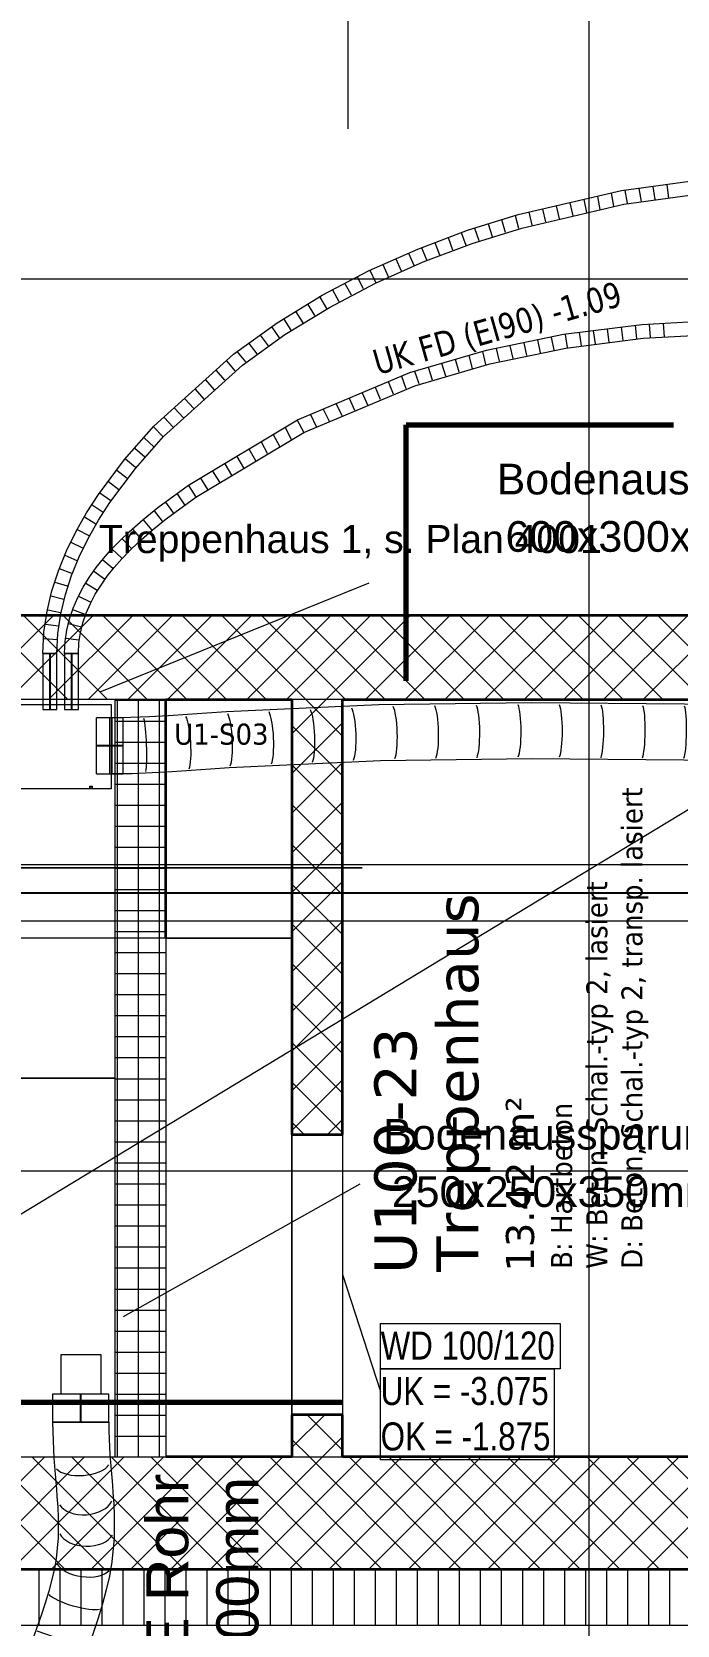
# Model space of a CAD drawing. Extents: x -982 to 937, y -179 to 616.
# Drawn here: x -472.8 to -426.8, y -60.4 to 53.2 of the extents above; entities that cross this region are included whole.
import ezdxf
from ezdxf.lldxf.tags import DXFTag

# ---------------------------------------------------------------- set-up
doc = ezdxf.new("R2010")
doc.units = 0
doc.layers.get('0').update_dxf_attribs({"lineweight": 13})
for name, color, linetype, lineweight in [('A-____-NOTE-TEXT', 7, 'Continuous', 9), ('A-AREA-____-IDEN', 7, 'Continuous', 5), ('A-DETL-____-HDLN', 7, '_Verdeckte Linien_', 9), ('A-DETL-GENF-HDLN', 7, '_Verdeckte Linien_', 9), ('A-GENM-____-IDEN', 7, 'Continuous', 5), ('A-GENM-____-OTLN', 7, 'Continuous', 9), ('A-WALL-____-MCUT', 7, 'Continuous', 35), ('A-WALL-____-PATT', 7, 'Continuous', 35), ('E-ELEC-EQPM-OTLN', 7, 'Continuous', 9), ('I-WALL-____-OTLN', 7, 'Continuous', 9), ('S-GRID-____-OTLN', 7, 'Continuous', 5), ('S-STRS-____-MBND', 7, '_Strichpunkt - Fein', 9)]:
    doc.layers.add(name, color=color, linetype=linetype, lineweight=lineweight)
for name, color, linetype, lineweight, true_color in [('EL01_WAN_Röhre Boden', 7, 'Continuous', 13, 0xff6666), ('EL01_WAN_Röhre Boden Typ', 1, 'Continuous', 13, 0xff0000), ('G-____-____-SYMB', 7, 'Strichpunkt - Weit', 5, 0x008080)]:
    doc.layers.add(name, color=color, linetype=linetype, lineweight=lineweight, true_color=true_color)
doc.styles.get("Standard").update_dxf_attribs({"font": 'arial.ttf'})
tags = doc.linetypes.add('_Rasterlinie_', pattern=[0.375, 0.2, -0.05, 0.075, -0.05]).pattern_tags.tags
tags[10:11] = [DXFTag(74, 4), DXFTag(75, 0), DXFTag(340, '0'), DXFTag(46, 1.0), DXFTag(50, 0.0), DXFTag(44, 0.0), DXFTag(45, 0.0)]
tags[8:9] = [DXFTag(74, 4), DXFTag(75, 0), DXFTag(340, '0'), DXFTag(46, 1.0), DXFTag(50, 0.0), DXFTag(44, 0.0), DXFTag(45, 0.0)]
tags[6:7] = [DXFTag(74, 4), DXFTag(75, 0), DXFTag(340, '0'), DXFTag(46, 1.0), DXFTag(50, 0.0), DXFTag(44, 0.0), DXFTag(45, 0.0)]
tags[4:5] = [DXFTag(74, 4), DXFTag(75, 0), DXFTag(340, '0'), DXFTag(46, 1.0), DXFTag(50, 0.0), DXFTag(44, 0.0), DXFTag(45, 0.0)]
tags = doc.linetypes.add('_Schnittlinie_', pattern=[0.3, 0.15, -0.05, 0.05, -0.05]).pattern_tags.tags
tags[10:11] = [DXFTag(74, 4), DXFTag(75, 0), DXFTag(340, '0'), DXFTag(46, 1.0), DXFTag(50, 0.0), DXFTag(44, 0.0), DXFTag(45, 0.0)]
tags[8:9] = [DXFTag(74, 4), DXFTag(75, 0), DXFTag(340, '0'), DXFTag(46, 1.0), DXFTag(50, 0.0), DXFTag(44, 0.0), DXFTag(45, 0.0)]
tags[6:7] = [DXFTag(74, 4), DXFTag(75, 0), DXFTag(340, '0'), DXFTag(46, 1.0), DXFTag(50, 0.0), DXFTag(44, 0.0), DXFTag(45, 0.0)]
tags[4:5] = [DXFTag(74, 4), DXFTag(75, 0), DXFTag(340, '0'), DXFTag(46, 1.0), DXFTag(50, 0.0), DXFTag(44, 0.0), DXFTag(45, 0.0)]
tags = doc.linetypes.add('_Strichpunkt - Fein', pattern=[0.2, 0.1, -0.05, 0, -0.05]).pattern_tags.tags
tags[10:11] = [DXFTag(74, 4), DXFTag(75, 0), DXFTag(340, '0'), DXFTag(46, 1.0), DXFTag(50, 0.0), DXFTag(44, 0.0), DXFTag(45, 0.0)]
tags[8:9] = [DXFTag(74, 4), DXFTag(75, 0), DXFTag(340, '0'), DXFTag(46, 1.0), DXFTag(50, 0.0), DXFTag(44, 0.0), DXFTag(45, 0.0)]
tags[6:7] = [DXFTag(74, 4), DXFTag(75, 0), DXFTag(340, '0'), DXFTag(46, 1.0), DXFTag(50, 0.0), DXFTag(44, 0.0), DXFTag(45, 0.0)]
tags[4:5] = [DXFTag(74, 4), DXFTag(75, 0), DXFTag(340, '0'), DXFTag(46, 1.0), DXFTag(50, 0.0), DXFTag(44, 0.0), DXFTag(45, 0.0)]
tags = doc.linetypes.add('_Verdeckte Linien_', pattern=[0.15, 0.1, -0.05]).pattern_tags.tags
tags[6:7] = [DXFTag(74, 4), DXFTag(75, 0), DXFTag(340, '0'), DXFTag(46, 1.0), DXFTag(50, 0.0), DXFTag(44, 0.0), DXFTag(45, 0.0)]
tags[4:5] = [DXFTag(74, 4), DXFTag(75, 0), DXFTag(340, '0'), DXFTag(46, 1.0), DXFTag(50, 0.0), DXFTag(44, 0.0), DXFTag(45, 0.0)]
tags = doc.linetypes.add('ACAD_ISO03W100', pattern=[30, 12, -18]).pattern_tags.tags
tags[6:7] = [DXFTag(74, 4), DXFTag(75, 0), DXFTag(340, '0'), DXFTag(46, 0.0), DXFTag(50, 0.0), DXFTag(44, 0.0), DXFTag(45, 0.0)]
tags[4:5] = [DXFTag(74, 4), DXFTag(75, 0), DXFTag(340, '0'), DXFTag(46, 0.0), DXFTag(50, 0.0), DXFTag(44, 0.0), DXFTag(45, 0.0)]
tags = doc.linetypes.add('Strichpunkt - Weit', pattern=[0.5, 0.2, -0.15, 0, -0.15]).pattern_tags.tags
tags[10:11] = [DXFTag(74, 4), DXFTag(75, 0), DXFTag(340, '0'), DXFTag(46, 1.0), DXFTag(50, 0.0), DXFTag(44, 0.0), DXFTag(45, 0.0)]
tags[8:9] = [DXFTag(74, 4), DXFTag(75, 0), DXFTag(340, '0'), DXFTag(46, 1.0), DXFTag(50, 0.0), DXFTag(44, 0.0), DXFTag(45, 0.0)]
tags[6:7] = [DXFTag(74, 4), DXFTag(75, 0), DXFTag(340, '0'), DXFTag(46, 1.0), DXFTag(50, 0.0), DXFTag(44, 0.0), DXFTag(45, 0.0)]
tags[4:5] = [DXFTag(74, 4), DXFTag(75, 0), DXFTag(340, '0'), DXFTag(46, 1.0), DXFTag(50, 0.0), DXFTag(44, 0.0), DXFTag(45, 0.0)]
tags = doc.linetypes.add('STRICHPUNKT2', pattern=[12.7, 6.35, -3.175, 0, -3.175]).pattern_tags.tags
tags[10:11] = [DXFTag(74, 4), DXFTag(75, 0), DXFTag(340, '0'), DXFTag(46, 0.0), DXFTag(50, 0.0), DXFTag(44, 0.0), DXFTag(45, 0.0)]
tags[8:9] = [DXFTag(74, 4), DXFTag(75, 0), DXFTag(340, '0'), DXFTag(46, 0.0), DXFTag(50, 0.0), DXFTag(44, 0.0), DXFTag(45, 0.0)]
tags[6:7] = [DXFTag(74, 4), DXFTag(75, 0), DXFTag(340, '0'), DXFTag(46, 0.0), DXFTag(50, 0.0), DXFTag(44, 0.0), DXFTag(45, 0.0)]
tags[4:5] = [DXFTag(74, 4), DXFTag(75, 0), DXFTag(340, '0'), DXFTag(46, 0.0), DXFTag(50, 0.0), DXFTag(44, 0.0), DXFTag(45, 0.0)]

# ---------------------------------------------------------------- blocks, each defined once
blk = doc.blocks.new('Referenz-A0UJ2GQRXE', base_point=(-954.02, -167.52))
at = {"layer": 'A-DETL-____-HDLN', "color": 0, "linetype": '_Verdeckte Linien_', "ltscale": 0.13}
for p, q in [((-450.26, 140.59), (-450.26, 46.29)), ((-449.26, -6.41), (-553.56, -6.41)), ((-547.56, -6.41), (-449.26, -6.41)), ((-454.26, -11.41), (-553.56, -11.41)), ((-449.26, -56.41), (-500.86, -56.41))]:
    blk.add_line(p, q, dxfattribs=at)
at = {"layer": 'A-DETL-GENF-HDLN', "color": 0, "linetype": '_Verdeckte Linien_', "ltscale": 0.13}
blk.add_line((-178.66, 147.59), (-548.36, -76.41), dxfattribs=at)
at = {"layer": 'A-GENM-____-IDEN', "color": 0, "linetype": 'Continuous', "ltscale": 0.13}
for p, q in [((-450.66, -35.41), (-447.93, -43.75)), ((-447.93, -38.89), (-435.12, -38.89)), ((-447.93, -42.13), (-447.93, -38.89)), ((-435.12, -38.89), (-435.12, -42.13)), ((-447.93, -42.13), (-435.55, -42.13)), ((-447.93, -48.61), (-447.93, -42.13)), ((-435.12, -42.13), (-447.93, -42.13)), ((-435.55, -42.13), (-435.55, -48.61)), ((-435.55, -48.61), (-447.93, -48.61))]:
    blk.add_line(p, q, dxfattribs=at)
at = {"layer": 'A-GENM-____-OTLN', "color": 0, "linetype": '_Verdeckte Linien_', "ltscale": 0.13}
for p, q in [((-454.26, 5.59), (-463.26, 5.59)), ((-463.26, 5.59), (-463.26, -11.41)), ((-454.26, -48.41), (-454.26, 5.59)), ((-463.26, -48.41), (-454.26, -48.41))]:
    blk.add_line(p, q, dxfattribs=at)
at = {"layer": 'A-GENM-____-OTLN', "color": 0, "linetype": 'Continuous', "ltscale": 0.13}
for p, q in [((-463.26, -11.41), (-454.26, -11.41)), ((-463.26, -11.41), (-463.26, -48.41)), ((-454.26, -11.41), (-454.26, -48.41)), ((-454.26, -48.41), (-463.26, -48.41))]:
    blk.add_line(p, q, dxfattribs=at)
at = {"layer": 'A-WALL-____-MCUT', "color": 0, "linetype": 'Continuous', "ltscale": 0.35}
for p, q in [((-374.26, 11.59), (-480.36, 11.59)), ((-463.26, 5.59), (-454.26, 5.59)), ((-463.26, -11.41), (-463.26, 5.59)), ((-454.26, 5.59), (-454.26, -25.41)), ((-450.66, 5.59), (-374.26, 5.59)), ((-450.66, -25.41), (-450.66, 5.59)), ((-454.26, -25.41), (-450.66, -25.41)), ((-450.66, -45.41), (-454.26, -45.41)), ((-454.26, -45.41), (-454.26, -48.41)), ((-450.66, -48.41), (-450.66, -45.41)), ((-454.26, -48.41), (-463.26, -48.41)), ((-351.26, -48.41), (-450.66, -48.41)), ((-521.36, -56.41), (-348.26, -56.41))]:
    blk.add_line(p, q, dxfattribs=at)
at = {"layer": 'A-WALL-____-MCUT', "color": 0, "linetype": 'Continuous', "lineweight": 9, "ltscale": 0.13}
for p, q in [((-463.26, 5.59), (-466.86, 5.59)), ((-450.66, 5.59), (-454.26, 5.59)), ((-466.86, -48.41), (-463.26, -48.41)), ((-454.26, -48.41), (-450.66, -48.41)), ((-521.36, -60.41), (-348.26, -60.41))]:
    blk.add_line(p, q, dxfattribs=at)
at = {"layer": 'A-WALL-____-PATT', "color": 0, "linetype": 'Continuous', "lineweight": 9, "ltscale": 0.13}
for p, q in [((-477.28, 5.59), (-471.28, 11.59)), ((-470.24, 5.59), (-476.24, 11.59)), ((-474.45, 5.59), (-468.45, 11.59)), ((-467.41, 5.59), (-473.41, 11.59)), ((-471.62, 5.59), (-465.62, 11.59)), ((-464.58, 5.59), (-470.58, 11.59)), ((-468.79, 5.59), (-462.79, 11.59)), ((-461.75, 5.59), (-467.75, 11.59)), ((-465.97, 5.59), (-459.97, 11.59)), ((-458.93, 5.59), (-464.93, 11.59)), ((-463.14, 5.59), (-457.14, 11.59)), ((-456.1, 5.59), (-462.1, 11.59)), ((-460.31, 5.59), (-454.31, 11.59)), ((-453.27, 5.59), (-459.27, 11.59)), ((-457.48, 5.59), (-451.48, 11.59)), ((-450.44, 5.59), (-456.44, 11.59)), ((-454.65, 5.59), (-448.65, 11.59)), ((-447.61, 5.59), (-453.61, 11.59)), ((-451.82, 5.59), (-445.82, 11.59)), ((-444.78, 5.59), (-450.78, 11.59)), ((-449, 5.59), (-443, 11.59)), ((-441.96, 5.59), (-447.96, 11.59)), ((-446.17, 5.59), (-440.17, 11.59)), ((-439.13, 5.59), (-445.13, 11.59)), ((-443.34, 5.59), (-437.34, 11.59)), ((-436.3, 5.59), (-442.3, 11.59)), ((-440.51, 5.59), (-434.51, 11.59)), ((-433.47, 5.59), (-439.47, 11.59)), ((-437.68, 5.59), (-431.68, 11.59)), ((-430.64, 5.59), (-436.64, 11.59)), ((-434.85, 5.59), (-428.85, 11.59)), ((-427.81, 5.59), (-433.81, 11.59)), ((-432.02, 5.59), (-426.02, 11.59)), ((-424.98, 5.59), (-430.98, 11.59)), ((-429.2, 5.59), (-423.2, 11.59)), ((-422.16, 5.59), (-428.16, 11.59)), ((-466.86, 5.56), (-463.26, 5.56)), ((-466.7, -48.41), (-466.7, 5.59)), ((-465.2, -48.41), (-465.2, 5.59)), ((-463.7, -48.41), (-463.7, 5.59)), ((-454.26, 3.16), (-451.82, 5.59)), ((-450.66, 2.98), (-453.27, 5.59)), ((-466.86, 4.06), (-463.26, 4.06)), ((-454.26, 0.33), (-450.66, 3.93)), ((-450.66, 0.15), (-454.26, 3.75)), ((-466.86, 2.56), (-463.26, 2.56)), ((-466.86, 1.06), (-463.26, 1.06)), ((-454.26, -2.5), (-450.66, 1.1)), ((-450.66, -2.67), (-454.26, 0.93)), ((-466.86, -0.44), (-463.26, -0.44)), ((-466.86, -1.94), (-463.26, -1.94)), ((-454.26, -5.33), (-450.66, -1.73)), ((-450.66, -5.5), (-454.26, -1.9)), ((-466.86, -3.44), (-463.26, -3.44)), ((-466.86, -4.94), (-463.26, -4.94)), ((-454.26, -8.16), (-450.66, -4.56)), ((-450.66, -8.33), (-454.26, -4.73)), ((-466.86, -6.44), (-463.26, -6.44)), ((-466.86, -7.94), (-463.26, -7.94)), ((-454.26, -10.98), (-450.66, -7.38)), ((-450.66, -11.16), (-454.26, -7.56)), ((-466.86, -9.44), (-463.26, -9.44)), ((-454.26, -13.81), (-450.66, -10.21)), ((-466.86, -10.94), (-463.26, -10.94)), ((-450.66, -13.99), (-454.26, -10.39)), ((-466.86, -12.44), (-463.26, -12.44)), ((-454.26, -16.64), (-450.66, -13.04)), ((-450.66, -16.82), (-454.26, -13.22)), ((-466.86, -13.94), (-463.26, -13.94)), ((-466.86, -15.44), (-463.26, -15.44)), ((-454.26, -19.47), (-450.66, -15.87)), ((-466.86, -16.94), (-463.26, -16.94)), ((-450.66, -19.64), (-454.26, -16.04)), ((-466.86, -18.44), (-463.26, -18.44)), ((-454.26, -22.3), (-450.66, -18.7)), ((-450.66, -22.47), (-454.26, -18.87)), ((-466.86, -19.94), (-463.26, -19.94)), ((-466.86, -21.44), (-463.26, -21.44)), ((-454.26, -25.13), (-450.66, -21.53)), ((-450.66, -25.3), (-454.26, -21.7)), ((-466.86, -22.94), (-463.26, -22.94)), ((-466.86, -24.44), (-463.26, -24.44)), ((-453.38, -25.41), (-454.26, -24.53)), ((-451.71, -25.41), (-450.66, -24.35)), ((-466.86, -25.94), (-463.26, -25.94)), ((-466.86, -27.44), (-463.26, -27.44)), ((-466.86, -28.94), (-463.26, -28.94)), ((-466.86, -30.44), (-463.26, -30.44)), ((-466.86, -31.94), (-463.26, -31.94)), ((-466.86, -33.44), (-463.26, -33.44)), ((-466.86, -34.94), (-463.26, -34.94)), ((-466.86, -36.44), (-463.26, -36.44)), ((-466.86, -37.94), (-463.26, -37.94)), ((-466.86, -39.44), (-463.26, -39.44)), ((-466.86, -40.94), (-463.26, -40.94)), ((-466.86, -42.44), (-463.26, -42.44)), ((-466.86, -43.94), (-463.26, -43.94)), ((-466.86, -45.44), (-463.26, -45.44)), ((-454.26, -47.75), (-451.91, -45.41)), ((-450.66, -47.93), (-453.18, -45.41)), ((-466.86, -46.94), (-463.26, -46.94)), ((-453.01, -48.41), (-454.26, -47.16)), ((-452.08, -48.41), (-450.66, -46.98)), ((-479.88, -56.41), (-471.88, -48.41)), ((-470.46, -56.41), (-478.46, -48.41)), ((-477.05, -56.41), (-469.05, -48.41)), ((-467.64, -56.41), (-475.64, -48.41)), ((-474.23, -56.41), (-466.23, -48.41)), ((-464.81, -56.41), (-472.81, -48.41)), ((-471.4, -56.41), (-463.4, -48.41)), ((-461.98, -56.41), (-469.98, -48.41)), ((-468.57, -56.41), (-460.57, -48.41)), ((-459.15, -56.41), (-467.15, -48.41)), ((-465.74, -56.41), (-457.74, -48.41)), ((-456.32, -56.41), (-464.32, -48.41)), ((-462.91, -56.41), (-454.91, -48.41)), ((-453.49, -56.41), (-461.49, -48.41)), ((-460.08, -56.41), (-452.08, -48.41)), ((-450.67, -56.41), (-458.67, -48.41)), ((-457.26, -56.41), (-449.26, -48.41)), ((-447.84, -56.41), (-455.84, -48.41)), ((-454.43, -56.41), (-446.43, -48.41)), ((-445.01, -56.41), (-453.01, -48.41)), ((-451.6, -56.41), (-443.6, -48.41)), ((-442.18, -56.41), (-450.18, -48.41)), ((-448.77, -56.41), (-440.77, -48.41)), ((-439.35, -56.41), (-447.35, -48.41)), ((-445.94, -56.41), (-437.94, -48.41)), ((-436.52, -56.41), (-444.52, -48.41)), ((-443.11, -56.41), (-435.11, -48.41)), ((-433.7, -56.41), (-441.7, -48.41)), ((-440.28, -56.41), (-432.28, -48.41)), ((-430.87, -56.41), (-438.87, -48.41)), ((-437.46, -56.41), (-429.46, -48.41)), ((-428.04, -56.41), (-436.04, -48.41)), ((-434.63, -56.41), (-426.63, -48.41)), ((-425.21, -56.41), (-433.21, -48.41)), ((-431.8, -56.41), (-423.8, -48.41)), ((-422.38, -56.41), (-430.38, -48.41)), ((-428.97, -56.41), (-420.97, -48.41)), ((-419.55, -56.41), (-427.55, -48.41)), ((-472.32, -56.41), (-472.32, -60.41)), ((-470.82, -56.41), (-470.82, -60.41)), ((-469.32, -56.41), (-469.32, -60.41)), ((-467.82, -56.41), (-467.82, -60.41)), ((-466.32, -56.41), (-466.32, -60.41)), ((-464.82, -56.41), (-464.82, -60.41)), ((-463.32, -56.41), (-463.32, -60.41)), ((-461.82, -56.41), (-461.82, -60.41)), ((-460.32, -56.41), (-460.32, -60.41)), ((-458.82, -56.41), (-458.82, -60.41)), ((-457.32, -56.41), (-457.32, -60.41)), ((-455.82, -56.41), (-455.82, -60.41)), ((-454.32, -56.41), (-454.32, -60.41)), ((-452.82, -56.41), (-452.82, -60.41)), ((-451.32, -56.41), (-451.32, -60.41)), ((-449.82, -56.41), (-449.82, -60.41)), ((-448.32, -56.41), (-448.32, -60.41)), ((-446.82, -56.41), (-446.82, -60.41)), ((-445.32, -56.41), (-445.32, -60.41)), ((-443.82, -56.41), (-443.82, -60.41)), ((-442.32, -56.41), (-442.32, -60.41)), ((-440.82, -56.41), (-440.82, -60.41)), ((-439.32, -56.41), (-439.32, -60.41)), ((-437.82, -56.41), (-437.82, -60.41)), ((-436.32, -56.41), (-436.32, -60.41)), ((-434.82, -56.41), (-434.82, -60.41)), ((-433.32, -56.41), (-433.32, -60.41)), ((-431.82, -56.41), (-431.82, -60.41)), ((-430.32, -56.41), (-430.32, -60.41)), ((-428.82, -56.41), (-428.82, -60.41)), ((-427.32, -56.41), (-427.32, -60.41))]:
    blk.add_line(p, q, dxfattribs=at)
at = {"layer": 'E-ELEC-EQPM-OTLN', "color": 0, "linetype": 'Continuous', "ltscale": 0.13}
for p, q in [((-466.86, 5.59), (-477.72, 5.59)), ((-466.86, -21.41), (-466.86, 5.59)), ((-477.72, -21.41), (-466.86, -21.41)), ((-466.86, -21.41), (-477.72, -21.41)), ((-466.86, -48.41), (-466.86, -21.41)), ((-477.72, -48.41), (-466.86, -48.41))]:
    blk.add_line(p, q, dxfattribs=at)
at = {"layer": 'G-____-____-SYMB', "color": 0, "linetype": '_Schnittlinie_', "lineweight": 70, "ltscale": 0.7}
for p, q in [((-446.12, 25.19), (-427.03, 25.19)), ((-446.12, 6.94), (-446.12, 25.19)), ((-490.12, -44.51), (-450.71, -44.51))]:
    blk.add_line(p, q, dxfattribs=at)
at = {"layer": 'I-WALL-____-OTLN', "color": 0, "linetype": 'Continuous', "ltscale": 0.13}
for p, q in [((-454.26, -45.41), (-454.26, -25.41)), ((-450.66, -25.41), (-450.66, -45.41))]:
    blk.add_line(p, q, dxfattribs=at)
at = {"layer": 'S-GRID-____-OTLN', "color": 0, "linetype": '_Rasterlinie_', "ltscale": 0.13}
for p, q in [((-433.06, -167.52), (-433.06, 592.59)), ((-948.54, 35.59), (290.33, 35.59)), ((-948.54, -28.01), (290.33, -28.01))]:
    blk.add_line(p, q, dxfattribs=at)
at = {"layer": 'S-STRS-____-MBND', "color": 0, "linetype": '_Strichpunkt - Fein', "ltscale": 0.13}
for p, q in [((-450.66, 5.59), (-450.66, -48.41)), ((-425.76, 5.59), (-450.66, 5.59)), ((-450.66, -48.41), (-425.76, -48.41))]:
    blk.add_line(p, q, dxfattribs=at)
at = {"layer": 'A-____-NOTE-TEXT', "color": 0, "linetype": 'Continuous', "lineweight": 5, "ltscale": 0.13, "insert": (-448.65, 30.46), "char_height": 1.8, "attachment_point": 1, "rotation": 15.8469}
blk.add_mtext('{\\W0.8;\\fVerdana;UK FD (EI90) -1.09}', dxfattribs=at)
at = {"layer": 'A-____-NOTE-TEXT', "color": 0, "linetype": 'Continuous', "lineweight": 5, "ltscale": 0.13, "insert": (-468.03, 18.04), "char_height": 2, "attachment_point": 1}
blk.add_mtext('{\\fArial;Treppenhaus 1, s. Plan 4001}', dxfattribs=at)
at = {"layer": 'A-AREA-____-IDEN', "color": 0, "linetype": 'Continuous', "ltscale": 0.13, "insert": (-462.66, 3.88), "char_height": 1.5, "attachment_point": 1}
blk.add_mtext('{\\W0.9;\\fVerdana;U1-S03}', dxfattribs=at)
at = {"layer": 'A-AREA-____-IDEN', "color": 0, "linetype": 'Continuous', "ltscale": 0.13, "attachment_point": 1, "rotation": 90}
for s, insert, char_height in [('{\\W0.9;\\fVerdana;D: Beton, Schal.-typ 2, transp. lasiert}', (-430.75, -35), 1.5), ('{\\W0.9;\\fVerdana;W: Beton, Schal.-typ 2, lasiert}', (-433.26, -35), 1.5), ('{\\fVerdana;Treppenhaus}', (-443.96, -35.21), 3), ('{\\fVerdana;U100-23}', (-448.38, -35.36), 3), ('{\\fVerdana;13.42 m²}', (-438.99, -35.2), 2), ('{\\W0.9;\\fVerdana;B: Hartbeton}', (-435.77, -35), 1.5)]:
    blk.add_mtext(s, dxfattribs=dict(at, insert=insert, char_height=char_height))
at = {"layer": 'A-GENM-____-IDEN', "color": 0, "linetype": 'Continuous', "ltscale": 0.13, "char_height": 2, "attachment_point": 1}
for s, insert in [('{\\W0.8;\\fArial;WD 100/120}', (-447.93, -39.47)), ('{\\W0.8;\\fArial;UK = -3.075}', (-447.93, -42.71)), ('{\\W0.8;\\fArial;OK = -1.875}', (-447.93, -45.95))]:
    blk.add_mtext(s, dxfattribs=dict(at, insert=insert))
blk = doc.blocks.new('Polylinie-A0UJ2GRZXE', base_point=(-479.15, -0.76))
at = {"color": 0, "lineweight": -2}
for p, q in [((-479.15, -0.76), (-479.15, 5.24)), ((-479.15, 5.24), (-467.15, 5.24)), ((-467.15, 5.24), (-467.15, 0.24)), ((-467.15, 0.24), (-467.15, -0.76)), ((-467.15, -0.76), (-479.15, -0.76))]:
    blk.add_line(p, q, dxfattribs=at)
blk = doc.blocks.new('Wickelfalzrohr-A0UJ2GSNXE', base_point=(-470.49, 4.89))
at = {"color": 0, "linetype": 'ByBlock', "lineweight": -2, "ltscale": 0.13}
for p, q in [((-470.49, 8.89), (-470.49, 4.89)), ((-470.49, 8.89), (-470.19, 8.89)), ((-470.19, 8.89), (-469.78, 8.89)), ((-469.78, 8.89), (-469.49, 8.89)), ((-469.49, 4.89), (-469.49, 8.89)), ((-470.49, 4.89), (-470.19, 4.89)), ((-470.19, 4.89), (-469.78, 4.89)), ((-469.78, 4.89), (-469.49, 4.89))]:
    blk.add_line(p, q, dxfattribs=at)
at = {"color": 0, "linetype": 'STRICHPUNKT2', "lineweight": 25, "ltscale": 0.25}
blk.add_line((-469.99, 8.89), (-469.99, 4.89), dxfattribs=at)
blk = doc.blocks.new('Flexrohr-A0UJ2GTXXE', base_point=(-472.02, 8.89))
at = {"color": 0, "linetype": 'ByBlock', "lineweight": -2, "ltscale": 0.13}
for p, q in [((-430.75, 41.89), (-423.27, 42.92)), ((-429.33, 41.11), (-429.48, 42.04)), ((-428.35, 41.25), (-428.49, 42.17)), ((-427.36, 41.38), (-427.49, 42.31)), ((-438.11, 40.19), (-430.75, 41.89)), ((-437.86, 39.22), (-430.57, 40.91)), ((-434.2, 40.1), (-434.4, 41.02)), ((-433.23, 40.33), (-433.42, 41.25)), ((-432.26, 40.55), (-432.44, 41.47)), ((-431.29, 40.78), (-431.46, 41.7)), ((-430.57, 40.91), (-423.2, 41.92)), ((-430.31, 40.98), (-430.48, 41.9)), ((-441.74, 39.06), (-438.11, 40.19)), ((-439.02, 38.89), (-439.28, 39.8)), ((-438.07, 39.19), (-438.31, 40.1)), ((-437.11, 39.43), (-437.34, 40.34)), ((-436.14, 39.65), (-436.36, 40.57)), ((-435.17, 39.88), (-435.38, 40.79)), ((-445.28, 37.72), (-441.74, 39.06)), ((-441.84, 37.98), (-442.16, 38.87)), ((-441.41, 38.11), (-437.86, 39.22)), ((-440.91, 38.3), (-441.2, 39.19)), ((-439.96, 38.6), (-440.24, 39.49)), ((-448.74, 36.19), (-445.28, 37.72)), ((-444.63, 36.93), (-444.99, 37.8)), ((-444.9, 36.8), (-441.41, 38.11)), ((-443.7, 37.28), (-444.04, 38.16)), ((-442.77, 37.63), (-443.1, 38.51)), ((-448.3, 35.29), (-444.9, 36.8)), ((-447.36, 35.74), (-447.75, 36.59)), ((-446.45, 36.14), (-446.83, 37)), ((-445.55, 36.54), (-445.91, 37.41)), ((-452.09, 34.43), (-448.74, 36.19)), ((-451.59, 33.56), (-448.3, 35.29)), ((-450.02, 34.42), (-450.46, 35.25)), ((-449.15, 34.88), (-449.57, 35.72)), ((-448.27, 35.33), (-448.67, 36.18)), ((-455.32, 32.45), (-452.09, 34.43)), ((-451.77, 33.48), (-452.24, 34.3)), ((-450.9, 33.96), (-451.35, 34.78)), ((-454.77, 31.62), (-451.59, 33.56)), ((-453.46, 32.45), (-453.96, 33.25)), ((-452.62, 32.97), (-453.1, 33.77)), ((-458.43, 30.22), (-455.32, 32.45)), ((-455.14, 31.39), (-455.67, 32.16)), ((-454.31, 31.93), (-454.82, 32.72)), ((-457.79, 29.45), (-454.77, 31.62)), ((-456.74, 30.24), (-457.31, 30.98)), ((-455.94, 30.81), (-456.49, 31.57)), ((-464.11, 25.08), (-458.43, 30.22)), ((-458.3, 29.03), (-458.91, 29.75)), ((-457.54, 29.67), (-458.14, 30.39)), ((-463.42, 24.36), (-457.79, 29.45)), ((-459.04, 28.36), (-459.65, 29.07)), ((-460.52, 27.02), (-461.14, 27.72)), ((-459.78, 27.69), (-460.4, 28.4)), ((-461.99, 25.69), (-462.63, 26.38)), ((-461.25, 26.36), (-461.89, 27.05)), ((-466.2, 22.71), (-464.11, 25.08)), ((-463.46, 24.35), (-464.12, 25.02)), ((-462.73, 25.02), (-463.38, 25.7)), ((-465.42, 22.08), (-463.42, 24.36)), ((-464.11, 23.61), (-464.79, 24.26)), ((-465.41, 22.14), (-466.14, 22.73)), ((-464.76, 22.88), (-465.47, 23.5)), ((-468.06, 20.22), (-466.2, 22.71)), ((-467.25, 19.64), (-465.42, 22.08)), ((-466.01, 21.35), (-466.75, 21.93)), ((-466.6, 20.56), (-467.35, 21.12)), ((-468.91, 18.9), (-468.06, 20.22)), ((-467.73, 18.94), (-468.52, 19.46)), ((-468.05, 18.38), (-467.25, 19.64)), ((-467.19, 19.76), (-467.96, 20.31)), ((-469.67, 17.56), (-468.91, 18.9)), ((-468.24, 18.11), (-469.05, 18.59)), ((-468.79, 17.09), (-468.05, 18.38)), ((-470.34, 16.19), (-469.67, 17.56)), ((-468.73, 17.26), (-469.56, 17.7)), ((-469.43, 15.78), (-468.79, 17.09)), ((-470.92, 14.78), (-470.34, 16.19)), ((-469.17, 16.38), (-470.02, 16.79)), ((-471.39, 13.35), (-470.92, 14.78)), ((-469.95, 14.59), (-470.83, 14.92)), ((-469.58, 15.49), (-470.44, 15.87)), ((-469.98, 14.44), (-469.43, 15.78)), ((-470.26, 13.67), (-471.16, 13.95)), ((-470.42, 13.08), (-469.98, 14.44)), ((-471.73, 11.89), (-471.39, 13.35)), ((-470.54, 12.73), (-471.45, 12.97)), ((-470.75, 11.7), (-470.42, 13.08)), ((-471.95, 10.4), (-471.73, 11.89)), ((-470.76, 11.79), (-471.68, 11.97)), ((-470.95, 10.31), (-470.75, 11.7)), ((-472.02, 8.89), (-471.95, 10.4)), ((-470.91, 10.83), (-471.84, 10.95)), ((-471.02, 8.89), (-470.95, 10.31)), ((-471, 9.86), (-471.94, 9.92)), ((-471.02, 8.89), (-472.02, 8.89))]:
    blk.add_line(p, q, dxfattribs=at)
blk = doc.blocks.new('Bodendose (multi) UP-A0UJ2GURXE', base_point=(-468.67, -0.72))
at = {"color": 0, "linetype": 'ByBlock', "lineweight": -2, "ltscale": 0.13}
for p, q in [((-468.67, -0.72), (-468.67, -0.58)), ((-468.67, -0.58), (-468.52, -0.58)), ((-468.52, -0.72), (-468.67, -0.72)), ((-468.52, -0.58), (-468.52, -0.72))]:
    blk.add_line(p, q, dxfattribs=at)
blk = doc.blocks.new('MText-A0UJ2GVJXE', base_point=(-439.65, 16.13))
at = {"color": 0, "lineweight": -2, "char_height": 2.1875, "attachment_point": 1}
for s, insert in [('{\\fArial;Bodenaussparung}', (-439.65, 22.41)), ('{\\fArial;600x300x350mm}', (-439.02, 18.32))]:
    blk.add_mtext(s, dxfattribs=dict(at, insert=insert))
blk = doc.blocks.new('Wickelfalzrohr-A0UJ2GVNXE', base_point=(-472.02, 4.89))
at = {"color": 0, "linetype": 'ByBlock', "lineweight": -2, "ltscale": 0.13}
for p, q in [((-472.02, 8.89), (-472.02, 4.89)), ((-472.02, 8.89), (-471.73, 8.89)), ((-471.73, 8.89), (-471.31, 8.89)), ((-471.31, 8.89), (-471.02, 8.89)), ((-471.02, 4.89), (-471.02, 8.89)), ((-472.02, 4.89), (-471.73, 4.89)), ((-471.73, 4.89), (-471.31, 4.89)), ((-471.31, 4.89), (-471.02, 4.89))]:
    blk.add_line(p, q, dxfattribs=at)
at = {"color": 0, "linetype": 'STRICHPUNKT2', "lineweight": 25, "ltscale": 0.25}
blk.add_line((-471.52, 8.89), (-471.52, 4.89), dxfattribs=at)
blk = doc.blocks.new('Wickelfalzrohr-A0UJ2GXBXE', base_point=(-475.61, -10.19))
at = {"color": 0, "linetype": 'ByBlock', "lineweight": -2, "ltscale": 0.13}
for p, q in [((-394.38, -6.19), (-475.61, -6.19)), ((-475.61, -7.37), (-475.61, -6.19)), ((-394.38, -7.37), (-394.38, -6.19)), ((-475.61, -9.02), (-475.61, -7.37)), ((-394.38, -9.02), (-394.38, -7.37)), ((-475.61, -10.19), (-475.61, -9.02)), ((-394.38, -10.19), (-394.38, -9.02)), ((-475.61, -10.19), (-394.38, -10.19))]:
    blk.add_line(p, q, dxfattribs=at)
at = {"color": 0, "linetype": 'STRICHPUNKT2', "lineweight": 25, "ltscale": 0.25}
blk.add_line((-475.61, -8.19), (-394.38, -8.19), dxfattribs=at)
blk = doc.blocks.new('Flexrohr-A0UJ2GXNXE', base_point=(-475.67, -73.44))
at = {"color": 0, "linetype": 'ByBlock', "lineweight": -2, "ltscale": 0.13}
for p, q in [((-471.33, -45.94), (-467.33, -45.94)), ((-471.33, -45.94), (-471.32, -46.62)), ((-467.33, -45.94), (-467.32, -46.54)), ((-467.32, -46.54), (-467.3, -47.12)), ((-471.32, -46.62), (-471.3, -47.27)), ((-471.3, -47.27), (-471.27, -47.89)), ((-467.3, -47.12), (-467.28, -47.69)), ((-467.28, -47.69), (-467.24, -48.25)), ((-471.27, -47.89), (-471.24, -48.5)), ((-471.24, -48.5), (-471.19, -49.08)), ((-467.24, -48.25), (-467.2, -48.8)), ((-467.2, -48.8), (-467.16, -49.35)), ((-471.19, -49.08), (-471.15, -49.64)), ((-471.15, -49.64), (-471.1, -50.18)), ((-467.16, -49.35), (-467.11, -49.89)), ((-467.11, -49.89), (-467.07, -50.42)), ((-471.1, -50.18), (-471.06, -50.71)), ((-471.06, -50.71), (-471.02, -51.23)), ((-467.07, -50.42), (-467.03, -50.96)), ((-467.03, -50.96), (-466.97, -51.76)), ((-471.02, -51.23), (-470.96, -51.99)), ((-470.96, -51.99), (-470.93, -52.71)), ((-466.97, -51.76), (-466.93, -52.58)), ((-470.93, -52.71), (-470.93, -54.18)), ((-466.93, -52.58), (-466.93, -54.2)), ((-470.93, -54.18), (-471.07, -55.66)), ((-466.93, -54.2), (-467.1, -55.9)), ((-471.07, -55.66), (-471.2, -56.38)), ((-471.2, -56.38), (-471.38, -57.16)), ((-467.1, -55.9), (-467.28, -56.91)), ((-471.38, -57.16), (-471.6, -57.98)), ((-467.51, -57.9), (-467.78, -58.9)), ((-467.28, -56.91), (-467.51, -57.9)), ((-471.86, -58.84), (-472.16, -59.73)), ((-471.6, -57.98), (-471.86, -58.84)), ((-467.78, -58.9), (-468.09, -59.9)), ((-472.16, -59.73), (-472.47, -60.65)), ((-468.09, -59.9), (-468.42, -60.9)), ((-472.47, -60.65), (-472.81, -61.59)), ((-472.45, -60.81), (-468.9, -62.06)), ((-468.42, -60.9), (-468.76, -61.91)), ((-472.81, -61.59), (-473.16, -62.57)), ((-468.76, -61.91), (-469.12, -62.91)), ((-473.51, -63.57), (-474.03, -65.12)), ((-473.16, -62.57), (-473.51, -63.57)), ((-469.12, -62.91), (-469.47, -63.92)), ((-469.47, -63.92), (-469.83, -64.91)), ((-474.03, -65.12), (-474.53, -66.75)), ((-469.83, -64.91), (-470.33, -66.4)), ((-474.53, -66.75), (-475.29, -69.94)), ((-470.33, -66.4), (-470.77, -67.83)), ((-470.77, -67.83), (-471.48, -70.81)), ((-475.29, -69.94), (-475.53, -71.7)), ((-471.48, -70.81), (-471.66, -72.12)), ((-475.53, -71.7), (-475.62, -73.44)), ((-471.66, -72.12), (-471.72, -73.44)), ((-475.67, -73.44), (-471.67, -73.44)), ((-475.53, -72.9), (-471.77, -73.01))]:
    blk.add_line(p, q, dxfattribs=at)
for centre, major_axis, ratio in [((-469.21, -48.81), (-1.99, -0.15), 0.464287), ((-469.01, -51.25), (-1.99, -0.14), 0.64454), ((-468.93, -53.51), (-2, 0.04), 0.636543), ((-469.11, -55.9), (-1.98, 0.27), 0.526649), ((-471.67, -64.26), (1.89, -0.65), 0.083744), ((-472.59, -67.1), (1.93, -0.52), 0.11587), ((-473.29, -69.99), (1.96, -0.41), 0.106754)]:
    blk.add_ellipse(centre, major_axis=major_axis, ratio=ratio, start_param=0.348166, end_param=2.793427, dxfattribs=at)
at = {"color": 0, "linetype": 'ByBlock', "lineweight": -2, "ltscale": 0.13, "extrusion": (0, 0, -1)}
blk.add_ellipse((-469.74, -58.61), major_axis=(1.92, -0.56), ratio=0.228107, start_param=0.348166, end_param=2.793427, dxfattribs=at)
blk = doc.blocks.new('Flexrohr-A0UJ2H0HXE', base_point=(-470.49, 8.89))
at = {"color": 0, "linetype": 'ByBlock', "lineweight": -2, "ltscale": 0.13}
for p, q in [((-434.88, 31.65), (-429.3, 32.35)), ((-432.61, 30.96), (-432.74, 31.89)), ((-431.63, 31.08), (-431.74, 32.01)), ((-430.64, 31.2), (-430.75, 32.14)), ((-429.66, 31.33), (-429.75, 32.27)), ((-429.3, 32.35), (-423.67, 32.67)), ((-428.67, 31.42), (-428.75, 32.35)), ((-427.67, 31.47), (-427.74, 32.41)), ((-440.39, 30.51), (-434.88, 31.65)), ((-438.48, 29.92), (-438.68, 30.83)), ((-437.51, 30.12), (-437.7, 31.04)), ((-436.53, 30.32), (-436.71, 31.24)), ((-435.56, 30.52), (-435.73, 31.44)), ((-434.59, 30.71), (-434.74, 31.63)), ((-434.71, 30.66), (-429.21, 31.36)), ((-433.6, 30.83), (-433.74, 31.76)), ((-429.21, 31.36), (-423.64, 31.67)), ((-445.84, 28.91), (-440.39, 30.51)), ((-445.5, 27.97), (-440.15, 29.54)), ((-443.27, 28.65), (-443.56, 29.55)), ((-442.32, 28.93), (-442.59, 29.84)), ((-441.37, 29.21), (-441.62, 30.12)), ((-440.42, 29.49), (-440.65, 30.41)), ((-440.15, 29.54), (-434.71, 30.66)), ((-439.45, 29.72), (-439.67, 30.63)), ((-453.85, 25.53), (-445.84, 28.91)), ((-446.1, 27.75), (-446.43, 28.63)), ((-445.17, 28.1), (-445.49, 28.98)), ((-444.22, 28.38), (-444.52, 29.27)), ((-453.4, 24.64), (-445.5, 27.97)), ((-448.85, 26.59), (-449.22, 27.45)), ((-447.93, 26.98), (-448.29, 27.85)), ((-447.01, 27.36), (-447.36, 28.24)), ((-451.59, 25.43), (-452, 26.28)), ((-450.68, 25.82), (-451.07, 26.67)), ((-449.76, 26.2), (-450.14, 27.06)), ((-461.64, 20.88), (-453.85, 25.53)), ((-453.42, 24.66), (-453.85, 25.5)), ((-452.51, 25.05), (-452.92, 25.89)), ((-461.11, 20.03), (-453.4, 24.64)), ((-455.99, 23.13), (-456.44, 23.95)), ((-455.13, 23.64), (-455.58, 24.47)), ((-454.28, 24.15), (-454.71, 24.98)), ((-457.7, 22.11), (-458.16, 22.92)), ((-456.84, 22.62), (-457.3, 23.44)), ((-459.41, 21.09), (-459.89, 21.89)), ((-458.55, 21.6), (-459.03, 22.41)), ((-463.83, 19.28), (-461.64, 20.88)), ((-461.11, 20.07), (-461.61, 20.86)), ((-460.26, 20.58), (-460.75, 21.38)), ((-462.7, 18.9), (-463.25, 19.67)), ((-463.23, 18.48), (-461.11, 20.03)), ((-461.91, 19.49), (-462.43, 20.26)), ((-465.88, 17.55), (-464.88, 18.43)), ((-464.88, 18.43), (-463.83, 19.28)), ((-464.25, 17.69), (-464.86, 18.41)), ((-464.24, 17.67), (-463.23, 18.48)), ((-463.49, 18.31), (-464.06, 19.05)), ((-466.52, 16.94), (-465.88, 17.55)), ((-465.71, 16.37), (-466.36, 17.05)), ((-464.99, 17.04), (-465.62, 17.74)), ((-465.21, 16.81), (-464.24, 17.67)), ((-467.7, 15.66), (-467.13, 16.31)), ((-467.13, 16.31), (-466.52, 16.94)), ((-466.39, 15.68), (-467.08, 16.32)), ((-466.39, 15.63), (-465.82, 16.23)), ((-465.82, 16.23), (-465.21, 16.81)), ((-468.72, 14.31), (-468.23, 15)), ((-468.23, 15), (-467.7, 15.66)), ((-467.03, 14.94), (-467.76, 15.54)), ((-467.43, 14.39), (-466.93, 15.02)), ((-466.93, 15.02), (-466.39, 15.63)), ((-469.16, 13.6), (-468.72, 14.31)), ((-468.16, 13.38), (-468.96, 13.86)), ((-467.62, 14.18), (-468.39, 14.73)), ((-468.29, 13.11), (-467.88, 13.76)), ((-467.88, 13.76), (-467.43, 14.39)), ((-469.87, 12.12), (-469.54, 12.87)), ((-469.54, 12.87), (-469.16, 13.6)), ((-468.62, 12.54), (-469.46, 12.95)), ((-468.64, 12.44), (-468.29, 13.11)), ((-470.13, 11.35), (-469.87, 12.12)), ((-469, 11.66), (-469.88, 11.99)), ((-469.17, 11.07), (-468.93, 11.76)), ((-468.93, 11.76), (-468.64, 12.44)), ((-470.44, 9.73), (-470.32, 10.55)), ((-470.32, 10.55), (-470.13, 11.35)), ((-469.28, 10.76), (-470.19, 10.99)), ((-469.45, 9.64), (-469.34, 10.36)), ((-469.34, 10.36), (-469.17, 11.07)), ((-470.49, 8.89), (-470.44, 9.73)), ((-469.45, 9.83), (-470.38, 9.95)), ((-469.49, 8.89), (-469.45, 9.64)), ((-469.49, 8.89), (-470.49, 8.89))]:
    blk.add_line(p, q, dxfattribs=at)
blk = doc.blocks.new('MText-A0UJ2H1BXE', base_point=(-447.74, -30.59))
at = {"color": 0, "lineweight": -2, "char_height": 2.1875, "attachment_point": 1}
for s, insert in [('{\\fArial;Bodenaussparung}', (-447.74, -24.31)), ('{\\fArial;250x250x350mm}', (-447.13, -28.4))]:
    blk.add_mtext(s, dxfattribs=dict(at, insert=insert))
blk = doc.blocks.new('Steckverbinder-A0UJ2H1DXE', base_point=(-468.2, 0.29))
at = {"color": 0, "linetype": 'ByBlock', "lineweight": -2, "ltscale": 0.13}
for p, q in [((-466.3, 4.28), (-468.2, 4.28)), ((-468.2, 3.12), (-468.2, 4.28)), ((-467.25, 0.29), (-467.25, 4.29)), ((-466.3, 3.12), (-466.3, 4.28)), ((-468.2, 1.47), (-468.2, 3.12)), ((-466.3, 1.47), (-466.3, 3.12)), ((-468.2, 0.3), (-468.2, 1.47)), ((-466.3, 0.3), (-466.3, 1.47)), ((-468.2, 0.3), (-466.3, 0.3))]:
    blk.add_line(p, q, dxfattribs=at)
at = {"color": 0, "linetype": 'STRICHPUNKT2', "lineweight": 25, "ltscale": 0.25}
blk.add_line((-466.3, 2.29), (-468.2, 2.29), dxfattribs=at)
blk = doc.blocks.new('Flexrohr-A0UJ2H1HXE', base_point=(-467.1, 0.29))
at = {"color": 0, "linetype": 'ByBlock', "lineweight": -2, "ltscale": 0.13}
for p, q in [((-460.34, 4.62), (-461.7, 4.52)), ((-458.93, 4.71), (-460.34, 4.62)), ((-448.07, 5.23), (-458.93, 4.71)), ((-437.16, 5.37), (-448.07, 5.23)), ((-426.25, 5.27), (-437.16, 5.37)), ((-415.33, 5.05), (-426.25, 5.27)), ((-404.41, 4.82), (-415.33, 5.05)), ((-393.49, 4.72), (-404.41, 4.82)), ((-402.46, 4.68), (-402.51, 0.92)), ((-399.47, 4.65), (-399.5, 0.89)), ((-396.48, 4.63), (-396.49, 0.87)), ((-393.49, 4.72), (-393.49, 0.72)), ((-465.76, 4.31), (-467.1, 4.29)), ((-467.1, 4.29), (-467.1, 0.29)), ((-464.41, 4.36), (-465.76, 4.31)), ((-463.06, 4.43), (-464.41, 4.36)), ((-461.7, 4.52), (-463.06, 4.43)), ((-447.95, 1.23), (-458.73, 0.72)), ((-437.15, 1.37), (-447.95, 1.23)), ((-426.31, 1.27), (-437.15, 1.37)), ((-415.41, 1.05), (-426.31, 1.27)), ((-465.66, 0.31), (-467.1, 0.29)), ((-464.24, 0.36), (-465.66, 0.31)), ((-462.83, 0.44), (-464.24, 0.36)), ((-461.44, 0.53), (-462.83, 0.44)), ((-460.07, 0.63), (-461.44, 0.53)), ((-458.73, 0.72), (-460.07, 0.63)), ((-404.47, 0.82), (-415.41, 1.05)), ((-393.49, 0.72), (-404.47, 0.82))]:
    blk.add_line(p, q, dxfattribs=at)
at = {"color": 0, "linetype": 'ByBlock', "lineweight": -2, "ltscale": 0.13, "extrusion": (0, 0, -1)}
for centre, major_axis, ratio in [((-458.9, 2.71), (-0.1, 2), 0.187406), ((-455.96, 2.85), (-0.09, 2), 0.184848), ((-453.01, 2.99), (-0.08, 2), 0.18223), ((-450.07, 3.13), (-0.07, 2), 0.179606), ((-447.12, 3.24), (-0.06, 2), 0.176006), ((-444.16, 3.28), (-0.04, 2), 0.170128), ((-441.21, 3.32), (-0.02, 2), 0.164233), ((-438.25, 3.36), (-0.01, 2), 0.158324), ((-435.29, 3.36), (0, 2), 0.151215), ((-432.32, 3.33), (0.01, 2), 0.143395), ((-429.35, 3.3), (0.02, 2), 0.135563), ((-426.38, 3.27), (0.03, 2), 0.12772), ((-423.4, 3.21), (0.03, 2), 0.118027), ((-420.42, 3.15), (0.04, 2), 0.108253), ((-417.44, 3.09), (0.04, 2), 0.09847), ((-414.45, 3.03), (0.04, 2), 0.088087), ((-411.46, 2.97), (0.04, 2), 0.076358), ((-408.47, 2.9), (0.03, 2), 0.064616), ((-405.48, 2.84), (0.03, 2), 0.052866), ((-461.84, 2.51), (-0.13, 2), 0.167367)]:
    blk.add_ellipse(centre, major_axis=major_axis, ratio=ratio, start_param=0.348166, end_param=2.793427, dxfattribs=at)
at = {"color": 0, "linetype": 'ByBlock', "lineweight": -2, "ltscale": 0.13}
blk.add_ellipse((-464.81, 2.35), major_axis=(0.07, -2), ratio=0.091229, start_param=0.348166, end_param=2.793427, dxfattribs=at)
blk = doc.blocks.new('Wickelfalzrohr-A0UJ2H1RXE', base_point=(-471.33, -45.94))
at = {"color": 0, "linetype": 'ByBlock', "lineweight": -2, "ltscale": 0.13}
for p, q in [((-471.33, -43.94), (-471.33, -45.94)), ((-470.16, -43.94), (-471.33, -43.94)), ((-468.5, -43.94), (-470.16, -43.94)), ((-467.33, -43.94), (-468.5, -43.94)), ((-467.33, -45.94), (-467.33, -43.94)), ((-470.16, -45.94), (-471.33, -45.94)), ((-468.5, -45.94), (-470.16, -45.94)), ((-467.33, -45.94), (-468.5, -45.94))]:
    blk.add_line(p, q, dxfattribs=at)
at = {"color": 0, "linetype": 'STRICHPUNKT2', "lineweight": 25, "ltscale": 0.25}
blk.add_line((-469.33, -45.94), (-469.33, -43.94), dxfattribs=at)
blk = doc.blocks.new('Bodendose (multi) UP-A0UJ2H1VXE', base_point=(-470.73, -43.94))
at = {"color": 0, "linetype": 'ByBlock', "lineweight": -2, "ltscale": 0.13}
for p, q in [((-470.73, -41.1), (-467.89, -41.1)), ((-470.73, -43.94), (-470.73, -41.1)), ((-467.89, -41.1), (-467.89, -43.94)), ((-467.89, -43.94), (-470.73, -43.94))]:
    blk.add_line(p, q, dxfattribs=at)
blk = doc.blocks.new('Bauteilbeschriftung-A0UJ2H2VXE', base_point=(-464.65, -71.03))
at = {"color": 0, "lineweight": -2, "char_height": 3, "attachment_point": 1, "rotation": 90}
for s, insert in [('{\\fArial;2x PE Rohr}', (-464.65, -71.03)), ('{\\fArial;DN 200mm}', (-459.65, -71.03))]:
    blk.add_mtext(s, dxfattribs=dict(at, insert=insert))

msp = doc.modelspace()

# ---------------------------------------------------------------- linework, layer by layer
at = {"layer": 'EL01_WAN_Röhre Boden Typ', "color": 1, "linetype": 'Continuous', "ltscale": 0.13, "true_color": 0xff0000}
for p, q in [((-467.95, 6.15), (-448.76, 13.91)), ((-466.27, -38.39), (-449.38, -28.93))]:
    msp.add_line(p, q, dxfattribs=at)

# ---------------------------------------------------------------- block references
at = {"color": 9, "lineweight": 25, "ltscale": 0.25, "true_color": 0xc0c0c0}
msp.add_blockref('Referenz-A0UJ2GQRXE', (-954.02, -167.52), dxfattribs=at)
at = {"layer": 'EL01_WAN_Röhre Boden', "color": 6, "linetype": 'ACAD_ISO03W100', "ltscale": 1.3, "true_color": 0xff00ff}
for name, p in [('Flexrohr-A0UJ2GTXXE', (-472.02, 8.89)), ('Flexrohr-A0UJ2H0HXE', (-470.49, 8.89)), ('Wickelfalzrohr-A0UJ2GVNXE', (-472.02, 4.89)), ('Wickelfalzrohr-A0UJ2GSNXE', (-470.49, 4.89))]:
    msp.add_blockref(name, p, dxfattribs=at)
at = {"layer": 'EL01_WAN_Röhre Boden', "color": 94, "linetype": 'ACAD_ISO03W100', "ltscale": 1.3, "true_color": 0x009900}
for name, p in [('Flexrohr-A0UJ2H1HXE', (-467.1, 0.29)), ('Steckverbinder-A0UJ2H1DXE', (-468.2, 0.29))]:
    msp.add_blockref(name, p, dxfattribs=at)
at = {"layer": 'EL01_WAN_Röhre Boden', "color": 1, "linetype": 'ACAD_ISO03W100', "ltscale": 0.13, "true_color": 0xff0000}
for name, p in [('Bodendose (multi) UP-A0UJ2GURXE', (-468.67, -0.72)), ('Wickelfalzrohr-A0UJ2GXBXE', (-475.61, -10.19)), ('Bodendose (multi) UP-A0UJ2H1VXE', (-470.73, -43.94))]:
    msp.add_blockref(name, p, dxfattribs=at)
at = {"layer": 'EL01_WAN_Röhre Boden', "color": 1, "linetype": 'ACAD_ISO03W100', "ltscale": 1.3, "true_color": 0xff0000}
for name, p in [('Wickelfalzrohr-A0UJ2H1RXE', (-471.33, -45.94)), ('Flexrohr-A0UJ2GXNXE', (-475.67, -73.44))]:
    msp.add_blockref(name, p, dxfattribs=at)
at = {"layer": 'EL01_WAN_Röhre Boden Typ', "color": 1, "linetype": 'Continuous', "ltscale": 1.3, "true_color": 0xff0000}
for name, p in [('MText-A0UJ2GVJXE', (-439.65, 16.13)), ('MText-A0UJ2H1BXE', (-447.74, -30.59)), ('Bauteilbeschriftung-A0UJ2H2VXE', (-464.65, -71.03))]:
    msp.add_blockref(name, p, dxfattribs=at)
at = {"layer": 'EL01_WAN_Röhre Boden Typ', "color": 1, "linetype": 'Continuous', "ltscale": 0.13, "true_color": 0xff0000}
msp.add_blockref('Polylinie-A0UJ2GRZXE', (-479.15, -0.76), dxfattribs=at)

doc.saveas('drawing.dxf')
